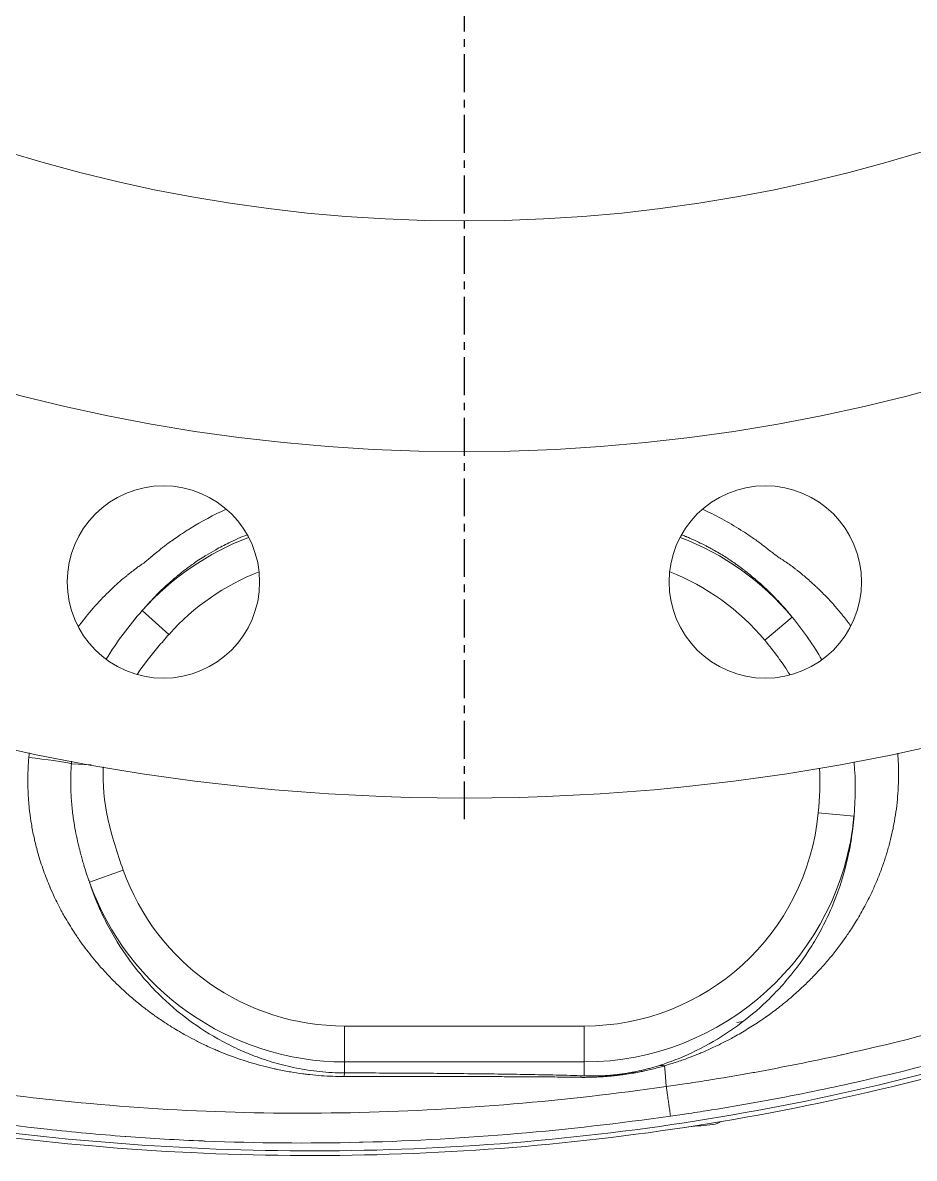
# Model space of a CAD drawing. Header units: millimetres. Extents: x -2122 to 22797, y 3569 to 89276.
# Drawn here: x 9393 to 9540.2, y 87400.9 to 87588.3 of the extents above; entities that cross this region are included whole.
import ezdxf

# ---------------------------------------------------------------- set-up
doc = ezdxf.new("R2010")
doc.units = ezdxf.units.MM
doc.header["$LTSCALE"] = 20
doc.linetypes.add('CENTER', pattern=[2, 1.25, -0.25, 0.25, -0.25])
doc.layers.add('IA-DIBUJO', color=3, linetype='Continuous', lineweight=30)
doc.layers.add('IA-EJES', color=4, linetype='CENTER')

# ---------------------------------------------------------------- blocks, each defined once
blk = doc.blocks.new('*U2')
at = {"layer": 'IA-EJES', "color": 0, "ltscale": 0.25, "transparency": 16777216}
blk.add_line((0, -352.75), (0, -69.85), dxfattribs=at)

msp = doc.modelspace()

# ---------------------------------------------------------------- linework, layer by layer
at = {"layer": 'IA-DIBUJO', "color": 3, "linetype": 'Continuous', "lineweight": 0, "extrusion": (0, 1, -2.22045e-16)}
for p, q in [((9417.17, 87487.34, 1283.42), (9412.76, 87491.28, 1283.42)), ((9515.48, 87486.38, 1283.42), (9520.03, 87490.17, 1283.42)), ((9401.06, 87465.99, 1283.42), (9404.34, 87465.8, 1283.42)), ((9530.22, 87457.35, 1283.42), (9524.32, 87457.9, 1283.42)), ((9404.04, 87446.45, 1283.42), (9409.61, 87448.44, 1283.42)), ((9485.67, 87422.69, 1283.42), (9446.16, 87422.69, 1283.42)), ((9446.16, 87416.78, 1283.42), (9446.16, 87422.69, 1283.42)), ((9485.67, 87416.78, 1283.42), (9485.67, 87422.69, 1283.42)), ((9511.89, 87423.43, 1283.42), (9510.89, 87423.31, 1283.42)), ((9446.16, 87414.97, 1283.42), (9446.16, 87416.78, 1283.42)), ((9446.16, 87416.78, 1283.42), (9485.67, 87416.78, 1283.42)), ((9485.67, 87414.49, 1283.42), (9485.67, 87416.78, 1283.42)), ((9498.96, 87416.14, 1283.42), (9499.04, 87415.08, 1283.42)), ((9499.04, 87415.08, 1283.42), (9499.24, 87412.71, 1283.42)), ((9490.47, 87411.55, 1283.42), (9490.46, 87411.55, 1283.42))]:
    msp.add_line(p, q, dxfattribs=at)
at = {"layer": 'IA-DIBUJO', "color": 2, "linetype": 'Continuous', "lineweight": 0}
for centre, radius in [((9465.92, 87809.58, 1283.42), 349.25), ((9465.92, 87809.58, 1283.42), 292.1), ((9416.25, 87495.99, 1283.42), 15.88), ((9515.58, 87495.99, 1283.42), 15.88)]:
    msp.add_circle(centre, radius, dxfattribs=at)
at = {"layer": 'IA-DIBUJO', "color": 3, "linetype": 'Continuous', "lineweight": 0}
msp.add_circle((9465.92, 87809.58, 1283.42), 254, dxfattribs=at)
for centre, start, end in [((9446.16, 87461.52, 1283.42), 110.749, 138.3025), ((9485.67, 87461.52, 1283.42), 39.8295, 69.251), ((9485.67, 87461.52, 1283.42), 270, 354.651), ((9446.16, 87461.52, 1283.42), 199.6831, 270)]:
    msp.add_arc(centre, 44.74, start, end, dxfattribs=at)
at = {"layer": 'IA-DIBUJO', "color": 3, "linetype": 'Continuous', "lineweight": 0, "extrusion": (0, -2.22045e-16, -1)}
for centre, radius, start, end in [((-9446.16, 87461.52, -1283.42), 38.82, 41.6975, 68.6583), ((-9485.67, 87461.52, -1283.42), 38.82, 111.3417, 140.1705), ((-9485.67, 87461.52, -1283.42), 38.82, 185.349, 270), ((-9446.16, 87461.52, -1283.42), 38.82, 270, 340.3169), ((-9466.17, 87809.58, -1283.42), 405.18, 264.2274, 264.7946)]:
    msp.add_arc(centre, radius, start, end, dxfattribs=at)
at = {"layer": 'IA-DIBUJO', "color": 3, "linetype": 'Continuous', "lineweight": 0, "extrusion": (-6.16298e-33, -2.22045e-16, -1)}
msp.add_ellipse((9394.05, 87466.4, 1283.42), major_axis=(7.86, -0.77), ratio=0.076143, start_param=-1.580778, end_param=-0.477784, dxfattribs=at)
at = {"layer": 'IA-DIBUJO', "color": 3, "linetype": 'Continuous', "lineweight": 0, "extrusion": (6.16298e-32, -2.22045e-16, -1)}
msp.add_ellipse((9500.04, 87408.54, 1283.42), major_axis=(-2.32, 7.55), ratio=0.535477, start_param=0.06222, end_param=0.287039, dxfattribs=at)
at = {"layer": 'IA-DIBUJO', "color": 3, "linetype": 'Continuous', "lineweight": 0, "extrusion": (0, -2.22045e-16, -1)}
msp.add_ellipse((9446.16, 87407.07, 1283.42), major_axis=(0.01, 7.9), ratio=0.035525, start_param=-0.392052, end_param=-0.052393, dxfattribs=at)
at = {"layer": 'IA-DIBUJO', "color": 3, "linetype": 'Continuous', "lineweight": 0}
msp.add_ellipse((9485.67, 87406.6, 1283.42), major_axis=(0.24, 7.9), ratio=0.507299, start_param=0.060768, end_param=0.271227, dxfattribs=at)
for points, knots in [([(9426.63, 87508, 1283.42), (9424.54, 87507.06, 1283.42), (9422.55, 87505.99, 1283.42), (9420.64, 87504.82, 1283.42), (9420.44, 87504.69, 1283.42), (9420.23, 87504.56, 1283.42), (9420.02, 87504.42, 1283.42), (9419.61, 87504.16, 1283.42), (9419.19, 87503.88, 1283.42), (9418.79, 87503.61, 1283.42), (9418.17, 87503.19, 1283.42), (9417.57, 87502.76, 1283.42), (9416.98, 87502.32, 1283.42), (9416.79, 87502.18, 1283.42), (9416.6, 87502.04, 1283.42), (9416.42, 87501.9, 1283.42), (9416.02, 87501.6, 1283.42), (9415.63, 87501.29, 1283.42), (9415.25, 87500.98, 1283.42), (9415.1, 87500.86, 1283.42), (9414.96, 87500.75, 1283.42), (9414.82, 87500.64, 1283.42), (9414.79, 87500.61, 1283.42), (9414.76, 87500.58, 1283.42), (9414.73, 87500.56, 1283.42), (9414.62, 87500.47, 1283.42), (9414.51, 87500.37, 1283.42), (9414.41, 87500.28, 1283.42), (9414.24, 87500.14, 1283.42), (9414.08, 87500, 1283.42), (9413.92, 87499.87, 1283.42), (9413.81, 87499.77, 1283.42), (9413.7, 87499.68, 1283.42), (9413.59, 87499.59, 1283.42), (9413.57, 87499.57, 1283.42), (9413.54, 87499.55, 1283.42), (9413.51, 87499.52, 1283.42), (9413.44, 87499.47, 1283.42), (9413.37, 87499.41, 1283.42), (9413.3, 87499.35, 1283.42), (9413.27, 87499.33, 1283.42), (9413.24, 87499.3, 1283.42), (9413.2, 87499.27, 1283.42), (9413.19, 87499.25, 1283.42), (9413.17, 87499.24, 1283.42), (9413.15, 87499.23, 1283.42), (9413.14, 87499.22, 1283.42), (9413.13, 87499.21, 1283.42), (9413.13, 87499.21, 1283.42), (9413.12, 87499.2, 1283.42), (9413.11, 87499.19, 1283.42), (9413.1, 87499.18, 1283.42)], [0.010149178, 0.010149178, 0.010149178, 0.010149178, 0.013707009, 0.013707009, 0.013707009, 0.014096444, 0.014096444, 0.014096444, 0.014885341, 0.014885341, 0.014885341, 0.016069412, 0.016069412, 0.016069412, 0.016445851, 0.016445851, 0.016445851, 0.017255323, 0.017255323, 0.017255323, 0.017553302, 0.017553302, 0.017553302, 0.017620555, 0.017620555, 0.017620555, 0.017853382, 0.017853382, 0.017853382, 0.018207907, 0.018207907, 0.018207907, 0.018442511, 0.018442511, 0.018442511, 0.018501583, 0.018501583, 0.018501583, 0.018648421, 0.018648421, 0.018648421, 0.01872184, 0.01872184, 0.01872184, 0.018758549, 0.018758549, 0.018758549, 0.018776904, 0.018776904, 0.018776904, 0.018795259, 0.018795259, 0.018795259, 0.018795259]), ([(9517.7, 87500.11, 1283.42), (9517.23, 87500.46, 1283.42), (9516.76, 87500.82, 1283.42), (9515.83, 87501.55, 1283.42), (9515.37, 87501.92, 1283.42), (9514.42, 87502.64, 1283.42), (9513.93, 87502.98, 1283.42), (9512.95, 87503.66, 1283.42), (9512.45, 87504, 1283.42), (9510.92, 87504.98, 1283.42), (9509.87, 87505.61, 1283.42), (9507.71, 87506.79, 1283.42), (9506.6, 87507.36, 1283.42), (9505.37, 87507.92, 1283.42), (9505.28, 87507.96, 1283.42), (9505.2, 87508, 1283.42)], [-0.00000006, -0.00000006, -0.00000006, -0.00000006, 0.000968028, 0.000968028, 0.001936117, 0.001936117, 0.002904205, 0.002904205, 0.003872294, 0.003872294, 0.00580847, 0.00580847, 0.007744647, 0.007744647, 0.007889879, 0.007889879, 0.007889879, 0.007889879]), ([(9412.76, 87491.28, 1283.42), (9413.15, 87491.74, 1283.42), (9413.54, 87492.18, 1283.42), (9413.94, 87492.62, 1283.42), (9413.97, 87492.65, 1283.42), (9414, 87492.69, 1283.42), (9414.03, 87492.72, 1283.42), (9414.63, 87493.37, 1283.42), (9415.23, 87493.99, 1283.42), (9415.85, 87494.58, 1283.42), (9416.06, 87494.78, 1283.42), (9416.26, 87494.98, 1283.42), (9416.47, 87495.17, 1283.42), (9416.81, 87495.48, 1283.42), (9417.15, 87495.79, 1283.42), (9417.49, 87496.09, 1283.42), (9417.57, 87496.17, 1283.42), (9417.66, 87496.24, 1283.42), (9417.74, 87496.31, 1283.42), (9417.94, 87496.48, 1283.42), (9418.13, 87496.65, 1283.42), (9418.33, 87496.81, 1283.42), (9418.35, 87496.83, 1283.42), (9418.37, 87496.84, 1283.42), (9418.39, 87496.86, 1283.42), (9418.44, 87496.91, 1283.42), (9418.5, 87496.95, 1283.42), (9418.55, 87497, 1283.42), (9418.58, 87497.02, 1283.42), (9418.61, 87497.04, 1283.42), (9418.63, 87497.06, 1283.42), (9418.65, 87497.08, 1283.42), (9418.66, 87497.09, 1283.42), (9418.68, 87497.1, 1283.42), (9418.69, 87497.11, 1283.42), (9418.7, 87497.12, 1283.42), (9418.72, 87497.13, 1283.42), (9418.83, 87497.22, 1283.42), (9418.94, 87497.31, 1283.42), (9419.05, 87497.4, 1283.42), (9419.09, 87497.44, 1283.42), (9419.14, 87497.47, 1283.42), (9419.18, 87497.51, 1283.42), (9419.36, 87497.65, 1283.42), (9419.54, 87497.79, 1283.42), (9419.72, 87497.93, 1283.42), (9419.83, 87498.01, 1283.42), (9419.95, 87498.1, 1283.42), (9420.06, 87498.19, 1283.42), (9420.18, 87498.27, 1283.42), (9420.29, 87498.36, 1283.42), (9420.41, 87498.45, 1283.42), (9420.6, 87498.58, 1283.42), (9420.79, 87498.72, 1283.42), (9420.98, 87498.86, 1283.42), (9421.26, 87499.06, 1283.42), (9421.55, 87499.26, 1283.42), (9421.84, 87499.46, 1283.42), (9422.19, 87499.69, 1283.42), (9422.54, 87499.92, 1283.42), (9422.9, 87500.15, 1283.42), (9423.05, 87500.24, 1283.42), (9423.19, 87500.33, 1283.42), (9423.34, 87500.42, 1283.42), (9423.84, 87500.73, 1283.42), (9424.36, 87501.03, 1283.42), (9424.88, 87501.32, 1283.42), (9425.58, 87501.72, 1283.42), (9426.3, 87502.09, 1283.42), (9427.03, 87502.44, 1283.42), (9428.02, 87502.93, 1283.42), (9429.03, 87503.38, 1283.42), (9430.08, 87503.79, 1283.42)], [0.05855521, 0.05855521, 0.05855521, 0.05855521, 0.05954388, 0.05954388, 0.05954388, 0.05962148, 0.05962148, 0.05962148, 0.06108597, 0.06108597, 0.06108597, 0.06156684, 0.06156684, 0.06156684, 0.06235212, 0.06235212, 0.06235212, 0.06254173, 0.06254173, 0.06254173, 0.06298519, 0.06298519, 0.06298519, 0.06302989, 0.06302989, 0.06302989, 0.06315202, 0.06315202, 0.06315202, 0.0632131, 0.0632131, 0.0632131, 0.06324363, 0.06324363, 0.06324363, 0.06327417, 0.06327417, 0.06327417, 0.06351842, 0.06351842, 0.06351842, 0.06361826, 0.06361826, 0.06361826, 0.0640062, 0.0640062, 0.0640062, 0.06424968, 0.06424968, 0.06424968, 0.06449288, 0.06449288, 0.06449288, 0.06488441, 0.06488441, 0.06488441, 0.06546274, 0.06546274, 0.06546274, 0.06615056, 0.06615056, 0.06615056, 0.06642906, 0.06642906, 0.06642906, 0.06739245, 0.06739245, 0.06739245, 0.06868285, 0.06868285, 0.06868285, 0.07043482, 0.07043482, 0.07043482, 0.07043482]), ([(9501.75, 87503.79, 1283.42), (9501.98, 87503.7, 1283.42), (9502.21, 87503.61, 1283.42), (9502.48, 87503.49, 1283.42), (9502.52, 87503.47, 1283.42), (9502.79, 87503.36, 1283.42), (9503.01, 87503.27, 1283.42), (9504.11, 87502.79, 1283.42), (9504.97, 87502.38, 1283.42), (9506, 87501.84, 1283.42), (9506.21, 87501.73, 1283.42), (9506.68, 87501.48, 1283.42), (9506.94, 87501.33, 1283.42), (9507.54, 87500.99, 1283.42), (9507.88, 87500.79, 1283.42), (9508.52, 87500.41, 1283.42), (9508.81, 87500.22, 1283.42), (9509.39, 87499.85, 1283.42), (9509.67, 87499.67, 1283.42), (9510.24, 87499.29, 1283.42), (9510.52, 87499.09, 1283.42), (9510.8, 87498.9, 1283.42), (9510.8, 87498.89, 1283.42), (9511.08, 87498.7, 1283.42), (9511.35, 87498.5, 1283.42), (9511.75, 87498.2, 1283.42), (9511.89, 87498.1, 1283.42), (9512.09, 87497.95, 1283.42), (9512.15, 87497.89, 1283.42), (9512.25, 87497.82, 1283.42), (9512.29, 87497.79, 1283.42), (9512.34, 87497.75, 1283.42), (9512.35, 87497.74, 1283.42), (9512.39, 87497.71, 1283.42), (9512.4, 87497.7, 1283.42), (9512.44, 87497.67, 1283.42), (9512.46, 87497.66, 1283.42), (9512.72, 87497.45, 1283.42), (9512.97, 87497.25, 1283.42), (9513.51, 87496.81, 1283.42), (9513.81, 87496.56, 1283.42), (9514.32, 87496.12, 1283.42), (9514.54, 87495.93, 1283.42), (9515.27, 87495.28, 1283.42), (9515.76, 87494.81, 1283.42), (9516.9, 87493.7, 1283.42), (9517.53, 87493.05, 1283.42), (9518.46, 87492.03, 1283.42), (9518.77, 87491.68, 1283.42), (9519.39, 87490.95, 1283.42), (9519.71, 87490.57, 1283.42), (9520.03, 87490.17, 1283.42)], [0.00620822, 0.00620822, 0.00620822, 0.00620822, 0.00658473, 0.00658473, 0.00666054, 0.00666054, 0.00703408, 0.00703408, 0.00852709, 0.00852709, 0.00889743, 0.00889743, 0.00937877, 0.00937877, 0.01002229, 0.01002229, 0.01058643, 0.01058643, 0.01115179, 0.01115179, 0.01171848, 0.01171848, 0.01172347, 0.01172347, 0.01228648, 0.01228648, 0.01257084, 0.01257084, 0.01271307, 0.01271307, 0.01278419, 0.01278419, 0.01281975, 0.01281975, 0.01285532, 0.01285532, 0.01289581, 0.01289581, 0.01342393, 0.01342393, 0.01406816, 0.01406816, 0.01455888, 0.01455888, 0.01569129, 0.01569129, 0.01719288, 0.01719288, 0.01794771, 0.01794771, 0.01875755, 0.01875755, 0.01875755, 0.01875755]), ([(9413.1, 87499.18, 1283.42), (9413.07, 87499.16, 1283.42), (9413.03, 87499.14, 1283.42), (9413, 87499.12, 1283.42), (9412.94, 87499.08, 1283.42), (9412.87, 87499.04, 1283.42), (9412.81, 87498.99, 1283.42), (9412.66, 87498.89, 1283.42), (9412.5, 87498.78, 1283.42), (9412.35, 87498.68, 1283.42), (9412.25, 87498.61, 1283.42), (9412.15, 87498.54, 1283.42), (9412.05, 87498.47, 1283.42), (9411.91, 87498.36, 1283.42), (9411.76, 87498.26, 1283.42), (9411.62, 87498.15, 1283.42), (9411.36, 87497.95, 1283.42), (9411.1, 87497.76, 1283.42), (9410.85, 87497.56, 1283.42), (9410.76, 87497.48, 1283.42), (9410.66, 87497.41, 1283.42), (9410.57, 87497.33, 1283.42), (9410.45, 87497.23, 1283.42), (9410.32, 87497.13, 1283.42), (9410.2, 87497.03, 1283.42), (9409.44, 87496.41, 1283.42), (9408.7, 87495.76, 1283.42), (9407.98, 87495.08, 1283.42), (9407.89, 87495, 1283.42), (9407.81, 87494.93, 1283.42), (9407.73, 87494.85, 1283.42), (9407.65, 87494.77, 1283.42), (9407.57, 87494.7, 1283.42), (9407.49, 87494.62, 1283.42), (9406.66, 87493.83, 1283.42), (9405.85, 87493, 1283.42), (9405.08, 87492.14, 1283.42), (9405.03, 87492.09, 1283.42), (9404.98, 87492.03, 1283.42), (9404.94, 87491.98, 1283.42), (9404.14, 87491.09, 1283.42), (9403.38, 87490.17, 1283.42), (9402.66, 87489.22, 1283.42), (9402.64, 87489.19, 1283.42), (9402.61, 87489.16, 1283.42), (9402.59, 87489.13, 1283.42), (9402.46, 87488.95, 1283.42), (9402.33, 87488.78, 1283.42), (9402.2, 87488.6, 1283.42)], [-0.00000006, -0.00000006, -0.00000006, -0.00000006, 0.000065327, 0.000065327, 0.000065327, 0.000190249, 0.000190249, 0.000190249, 0.000494799, 0.000494799, 0.000494799, 0.000694624, 0.000694624, 0.000694624, 0.000989657, 0.000989657, 0.000989657, 0.001521837, 0.001521837, 0.001521837, 0.001720164, 0.001720164, 0.001720164, 0.001979374, 0.001979374, 0.001979374, 0.003594411, 0.003594411, 0.003594411, 0.003781868, 0.003781868, 0.003781868, 0.003958808, 0.003958808, 0.003958808, 0.005825497, 0.005825497, 0.005825497, 0.005938242, 0.005938242, 0.005938242, 0.007853709, 0.007853709, 0.007853709, 0.007917676, 0.007917676, 0.007917676, 0.008264735, 0.008264735, 0.008264735, 0.008264735]), ([(9529.69, 87488.71, 1283.42), (9529.31, 87489.25, 1283.42), (9528.91, 87489.78, 1283.42), (9528.43, 87490.38, 1283.42), (9528.37, 87490.46, 1283.42), (9527.89, 87491.06, 1283.42), (9527.46, 87491.57, 1283.42), (9526.6, 87492.55, 1283.42), (9526.17, 87493.02, 1283.42), (9525.27, 87493.95, 1283.42), (9524.81, 87494.41, 1283.42), (9524.17, 87495.03, 1283.42), (9523.99, 87495.2, 1283.42), (9523.65, 87495.51, 1283.42), (9523.49, 87495.66, 1283.42), (9523.07, 87496.04, 1283.42), (9522.81, 87496.27, 1283.42), (9522.29, 87496.72, 1283.42), (9522.03, 87496.93, 1283.42), (9521.51, 87497.37, 1283.42), (9521.23, 87497.59, 1283.42), (9520.84, 87497.9, 1283.42), (9520.73, 87497.99, 1283.42), (9520.46, 87498.2, 1283.42), (9520.31, 87498.32, 1283.42), (9520.01, 87498.55, 1283.42), (9519.86, 87498.65, 1283.42), (9519.58, 87498.86, 1283.42), (9519.45, 87498.96, 1283.42), (9519.27, 87499.08, 1283.42), (9519.23, 87499.11, 1283.42), (9519.07, 87499.23, 1283.42), (9518.95, 87499.31, 1283.42), (9518.71, 87499.47, 1283.42), (9518.6, 87499.55, 1283.42), (9518.47, 87499.63, 1283.42), (9518.47, 87499.63, 1283.42), (9518.32, 87499.73, 1283.42), (9518.19, 87499.81, 1283.42), (9517.93, 87499.97, 1283.42), (9517.81, 87500.04, 1283.42), (9517.7, 87500.11, 1283.42)], [0.052720393, 0.052720393, 0.052720393, 0.052720393, 0.053755271, 0.053755271, 0.053914986, 0.053914986, 0.054958919, 0.054958919, 0.055975496, 0.055975496, 0.057023647, 0.057023647, 0.057414492, 0.057414492, 0.057766056, 0.057766056, 0.05833946, 0.05833946, 0.058880004, 0.058880004, 0.05945255, 0.05945255, 0.059691591, 0.059691591, 0.060007802, 0.060007802, 0.06030241, 0.06030241, 0.060575554, 0.060575554, 0.060654359, 0.060654359, 0.060895051, 0.060895051, 0.061121892, 0.061121892, 0.061135743, 0.061135743, 0.061393716, 0.061393716, 0.061617127, 0.061617127, 0.061617127, 0.061617127]), ([(9524.91, 87483.15, 1283.42), (9524.23, 87484.34, 1283.42), (9523.49, 87485.5, 1283.42), (9521.87, 87487.85, 1283.42), (9520.97, 87489.03, 1283.42), (9520.03, 87490.17, 1283.42)], [0.013526269, 0.013526269, 0.013526269, 0.013526269, 0.015615453, 0.015615453, 0.017846232, 0.017846232, 0.017846232, 0.017846232]), ([(9411.9, 87480.73, 1283.42), (9412.96, 87482.28, 1283.42), (9414.12, 87483.77, 1283.42), (9415.94, 87485.94, 1283.42), (9416.55, 87486.64, 1283.42), (9417.17, 87487.34, 1283.42)], [0.004829741, 0.004829741, 0.004829741, 0.004829741, 0.007736697, 0.007736697, 0.00916895, 0.00916895, 0.00916895, 0.00916895]), ([(9394.03, 87467.01, 1283.42), (9393.94, 87465.9, 1283.42), (9393.88, 87464.79, 1283.42), (9393.87, 87463.69, 1283.42), (9393.86, 87462.94, 1283.42), (9393.88, 87462.2, 1283.42), (9393.91, 87461.46, 1283.42), (9393.91, 87461.43, 1283.42), (9393.91, 87461.41, 1283.42), (9393.91, 87461.39, 1283.42), (9393.95, 87460.46, 1283.42), (9394.02, 87459.53, 1283.42), (9394.12, 87458.6, 1283.42), (9394.17, 87458.09, 1283.42), (9394.24, 87457.59, 1283.42), (9394.31, 87457.08, 1283.42), (9394.35, 87456.83, 1283.42), (9394.38, 87456.58, 1283.42), (9394.42, 87456.33, 1283.42), (9394.45, 87456.16, 1283.42), (9394.48, 87455.99, 1283.42), (9394.51, 87455.83, 1283.42), (9394.64, 87455.05, 1283.42), (9394.79, 87454.28, 1283.42), (9394.97, 87453.52, 1283.42), (9394.97, 87453.49, 1283.42), (9394.98, 87453.47, 1283.42), (9394.98, 87453.45, 1283.42), (9395.16, 87452.67, 1283.42), (9395.36, 87451.9, 1283.42), (9395.57, 87451.14, 1283.42), (9395.63, 87450.93, 1283.42), (9395.69, 87450.73, 1283.42), (9395.75, 87450.52, 1283.42), (9396.05, 87449.55, 1283.42), (9396.37, 87448.59, 1283.42), (9396.72, 87447.65, 1283.42), (9396.89, 87447.19, 1283.42), (9397.07, 87446.73, 1283.42), (9397.26, 87446.27, 1283.42), (9397.34, 87446.07, 1283.42), (9397.42, 87445.87, 1283.42), (9397.51, 87445.67, 1283.42), (9397.53, 87445.63, 1283.42), (9397.55, 87445.58, 1283.42), (9397.57, 87445.54, 1283.42), (9397.8, 87444.99, 1283.42), (9398.04, 87444.45, 1283.42), (9398.3, 87443.92, 1283.42), (9398.59, 87443.3, 1283.42), (9398.9, 87442.69, 1283.42), (9399.21, 87442.09, 1283.42), (9399.29, 87441.94, 1283.42), (9399.38, 87441.78, 1283.42), (9399.46, 87441.63, 1283.42), (9399.6, 87441.37, 1283.42), (9399.74, 87441.11, 1283.42), (9399.89, 87440.86, 1283.42), (9400.41, 87439.94, 1283.42), (9400.95, 87439.05, 1283.42), (9401.51, 87438.19, 1283.42), (9401.62, 87438.02, 1283.42), (9401.73, 87437.86, 1283.42), (9401.84, 87437.7, 1283.42), (9401.92, 87437.58, 1283.42), (9402, 87437.46, 1283.42), (9402.08, 87437.34, 1283.42), (9402.26, 87437.08, 1283.42), (9402.43, 87436.83, 1283.42), (9402.61, 87436.57, 1283.42), (9403.25, 87435.68, 1283.42), (9403.91, 87434.81, 1283.42), (9404.6, 87433.97, 1283.42), (9405.3, 87433.1, 1283.42), (9406.03, 87432.27, 1283.42), (9406.79, 87431.46, 1283.42), (9406.83, 87431.41, 1283.42), (9406.87, 87431.37, 1283.42), (9406.91, 87431.33, 1283.42), (9407.4, 87430.8, 1283.42), (9407.9, 87430.29, 1283.42), (9408.41, 87429.78, 1283.42), (9408.64, 87429.56, 1283.42), (9408.87, 87429.33, 1283.42), (9409.11, 87429.11, 1283.42), (9409.47, 87428.77, 1283.42), (9409.84, 87428.43, 1283.42), (9410.21, 87428.1, 1283.42), (9410.82, 87427.55, 1283.42), (9411.44, 87427.02, 1283.42), (9412.07, 87426.51, 1283.42), (9412.58, 87426.1, 1283.42), (9413.09, 87425.69, 1283.42), (9413.61, 87425.3, 1283.42), (9414.1, 87424.93, 1283.42), (9414.6, 87424.57, 1283.42), (9415.09, 87424.22, 1283.42), (9415.39, 87424.02, 1283.42), (9415.68, 87423.81, 1283.42), (9415.98, 87423.61, 1283.42), (9416.23, 87423.45, 1283.42), (9416.48, 87423.28, 1283.42), (9416.74, 87423.11, 1283.42), (9417.55, 87422.59, 1283.42), (9418.38, 87422.08, 1283.42), (9419.23, 87421.59, 1283.42), (9419.53, 87421.42, 1283.42), (9419.84, 87421.24, 1283.42), (9420.15, 87421.07, 1283.42), (9420.66, 87420.8, 1283.42), (9421.17, 87420.53, 1283.42), (9421.69, 87420.26, 1283.42), (9421.97, 87420.12, 1283.42), (9422.25, 87419.98, 1283.42), (9422.54, 87419.84, 1283.42), (9423.22, 87419.51, 1283.42), (9423.91, 87419.19, 1283.42), (9424.61, 87418.88, 1283.42), (9424.86, 87418.78, 1283.42), (9425.1, 87418.67, 1283.42), (9425.35, 87418.57, 1283.42), (9425.88, 87418.35, 1283.42), (9426.43, 87418.13, 1283.42), (9426.97, 87417.92, 1283.42), (9427.21, 87417.83, 1283.42), (9427.44, 87417.74, 1283.42), (9427.67, 87417.66, 1283.42), (9428.25, 87417.45, 1283.42), (9428.82, 87417.25, 1283.42), (9429.41, 87417.06, 1283.42), (9429.52, 87417.02, 1283.42), (9429.64, 87416.98, 1283.42), (9429.76, 87416.94, 1283.42), (9429.86, 87416.91, 1283.42), (9429.96, 87416.88, 1283.42), (9430.06, 87416.85, 1283.42), (9430.66, 87416.66, 1283.42), (9431.26, 87416.48, 1283.42), (9431.86, 87416.31, 1283.42), (9431.88, 87416.31, 1283.42), (9431.89, 87416.31, 1283.42), (9431.9, 87416.3, 1283.42), (9432.5, 87416.14, 1283.42), (9433.1, 87415.98, 1283.42), (9433.72, 87415.84, 1283.42), (9433.99, 87415.77, 1283.42), (9434.26, 87415.71, 1283.42), (9434.53, 87415.65, 1283.42), (9434.71, 87415.61, 1283.42), (9434.89, 87415.57, 1283.42), (9435.07, 87415.53, 1283.42), (9435.79, 87415.38, 1283.42), (9436.52, 87415.24, 1283.42), (9437.26, 87415.12, 1283.42), (9437.91, 87415.01, 1283.42), (9438.56, 87414.91, 1283.42), (9439.22, 87414.82, 1283.42), (9439.51, 87414.78, 1283.42), (9439.81, 87414.75, 1283.42), (9440.11, 87414.71, 1283.42), (9440.22, 87414.7, 1283.42), (9440.33, 87414.69, 1283.42), (9440.43, 87414.68, 1283.42), (9441.06, 87414.61, 1283.42), (9441.7, 87414.55, 1283.42), (9442.34, 87414.51, 1283.42), (9442.96, 87414.46, 1283.42), (9443.58, 87414.43, 1283.42), (9444.21, 87414.41, 1283.42), (9444.83, 87414.39, 1283.42), (9445.44, 87414.38, 1283.42), (9446.07, 87414.38, 1283.42)], [0.02028914, 0.02028914, 0.02028914, 0.02028914, 0.02199861, 0.02199861, 0.02199861, 0.02315151, 0.02315151, 0.02315151, 0.02318528, 0.02318528, 0.02318528, 0.02463335, 0.02463335, 0.02463335, 0.02542337, 0.02542337, 0.02542337, 0.02581913, 0.02581913, 0.02581913, 0.02608142, 0.02608142, 0.02608142, 0.02732048, 0.02732048, 0.02732048, 0.02735782, 0.02735782, 0.02735782, 0.02863122, 0.02863122, 0.02863122, 0.02897755, 0.02897755, 0.02897755, 0.03062515, 0.03062515, 0.03062515, 0.03143697, 0.03143697, 0.03143697, 0.03179508, 0.03179508, 0.03179508, 0.03187369, 0.03187369, 0.03187369, 0.03285322, 0.03285322, 0.03285322, 0.03398557, 0.03398557, 0.03398557, 0.03427431, 0.03427431, 0.03427431, 0.03476982, 0.03476982, 0.03476982, 0.03654413, 0.03654413, 0.03654413, 0.03687927, 0.03687927, 0.03687927, 0.03712961, 0.03712961, 0.03712961, 0.03766596, 0.03766596, 0.03766596, 0.03957066, 0.03957066, 0.03957066, 0.0415206, 0.0415206, 0.0415206, 0.04162419, 0.04162419, 0.04162419, 0.04288943, 0.04288943, 0.04288943, 0.04345823, 0.04345823, 0.04345823, 0.04433824, 0.04433824, 0.04433824, 0.04579064, 0.04579064, 0.04579064, 0.04696223, 0.04696223, 0.04696223, 0.04805997, 0.04805997, 0.04805997, 0.04870575, 0.04870575, 0.04870575, 0.0492505, 0.0492505, 0.0492505, 0.05099948, 0.05099948, 0.05099948, 0.05163377, 0.05163377, 0.05163377, 0.05266823, 0.05266823, 0.05266823, 0.05323064, 0.05323064, 0.05323064, 0.05457839, 0.05457839, 0.05457839, 0.05504278, 0.05504278, 0.05504278, 0.05605833, 0.05605833, 0.05605833, 0.05649085, 0.05649085, 0.05649085, 0.05754344, 0.05754344, 0.05754344, 0.05775762, 0.05775762, 0.05775762, 0.05793891, 0.05793891, 0.05793891, 0.05900237, 0.05900237, 0.05900237, 0.05902363, 0.05902363, 0.05902363, 0.06007328, 0.06007328, 0.06007328, 0.06053383, 0.06053383, 0.06053383, 0.06083505, 0.06083505, 0.06083505, 0.06204299, 0.06204299, 0.06204299, 0.06308846, 0.06308846, 0.06308846, 0.06356228, 0.06356228, 0.06356228, 0.06373119, 0.06373119, 0.06373119, 0.06472383, 0.06472383, 0.06472383, 0.06568857, 0.06568857, 0.06568857, 0.06662732, 0.06662732, 0.06662732, 0.06662732]), ([(9498.96, 87416.14, 1283.42), (9499.4, 87416.27, 1283.42), (9499.85, 87416.4, 1283.42), (9500.56, 87416.63, 1283.42), (9500.83, 87416.71, 1283.42), (9501.41, 87416.91, 1283.42), (9501.72, 87417.02, 1283.42), (9502.51, 87417.3, 1283.42), (9502.97, 87417.47, 1283.42), (9503.72, 87417.76, 1283.42), (9504.01, 87417.87, 1283.42), (9504.52, 87418.08, 1283.42), (9504.73, 87418.17, 1283.42), (9505.58, 87418.52, 1283.42), (9506.21, 87418.8, 1283.42), (9507.44, 87419.37, 1283.42), (9508.05, 87419.66, 1283.42), (9509.24, 87420.27, 1283.42), (9509.84, 87420.58, 1283.42), (9511.18, 87421.33, 1283.42), (9511.93, 87421.76, 1283.42), (9513.4, 87422.67, 1283.42), (9514.12, 87423.13, 1283.42), (9515.08, 87423.78, 1283.42), (9515.31, 87423.94, 1283.42), (9516.19, 87424.56, 1283.42), (9516.84, 87425.03, 1283.42), (9517.65, 87425.65, 1283.42), (9517.82, 87425.79, 1283.42), (9518.39, 87426.24, 1283.42), (9518.79, 87426.56, 1283.42), (9519.58, 87427.21, 1283.42), (9519.97, 87427.55, 1283.42), (9520.92, 87428.39, 1283.42), (9521.49, 87428.91, 1283.42), (9522.59, 87429.96, 1283.42), (9523.12, 87430.49, 1283.42), (9524.16, 87431.57, 1283.42), (9524.67, 87432.12, 1283.42), (9525.65, 87433.23, 1283.42), (9526.12, 87433.79, 1283.42), (9527.05, 87434.93, 1283.42), (9527.49, 87435.5, 1283.42), (9528.19, 87436.43, 1283.42), (9528.44, 87436.78, 1283.42), (9529.07, 87437.66, 1283.42), (9529.43, 87438.2, 1283.42), (9530.02, 87439.11, 1283.42), (9530.25, 87439.47, 1283.42), (9530.71, 87440.22, 1283.42), (9530.95, 87440.62, 1283.42), (9531.41, 87441.42, 1283.42), (9531.64, 87441.82, 1283.42), (9531.94, 87442.38, 1283.42), (9532.03, 87442.54, 1283.42), (9532.43, 87443.3, 1283.42), (9532.74, 87443.91, 1283.42), (9533.33, 87445.15, 1283.42), (9533.61, 87445.77, 1283.42), (9534.14, 87447.02, 1283.42), (9534.39, 87447.65, 1283.42), (9534.7, 87448.46, 1283.42), (9534.76, 87448.64, 1283.42), (9535.05, 87449.43, 1283.42), (9535.26, 87450.05, 1283.42), (9535.65, 87451.3, 1283.42), (9535.84, 87451.93, 1283.42), (9536.18, 87453.19, 1283.42), (9536.34, 87453.82, 1283.42), (9536.56, 87454.81, 1283.42), (9536.64, 87455.17, 1283.42), (9536.84, 87456.2, 1283.42), (9536.96, 87456.87, 1283.42), (9537.17, 87458.22, 1283.42), (9537.26, 87458.9, 1283.42), (9537.4, 87460.25, 1283.42), (9537.45, 87460.93, 1283.42), (9537.52, 87461.97, 1283.42), (9537.53, 87462.33, 1283.42), (9537.57, 87463.32, 1283.42), (9537.58, 87463.95, 1283.42), (9537.56, 87465.19, 1283.42), (9537.55, 87465.79, 1283.42), (9537.5, 87466.74, 1283.42), (9537.48, 87467.08, 1283.42), (9537.44, 87467.52, 1283.42), (9537.43, 87467.63, 1283.42), (9537.43, 87467.73, 1283.42)], [0.00000001, 0.00000001, 0.00000001, 0.00000001, 0.00081521, 0.00081521, 0.00132864, 0.00132864, 0.00192554, 0.00192554, 0.00283785, 0.00283785, 0.00341413, 0.00341413, 0.00385107, 0.00385107, 0.00514113, 0.00514113, 0.00642163, 0.00642163, 0.00770214, 0.00770214, 0.00936016, 0.00936016, 0.01101036, 0.01101036, 0.01155321, 0.01155321, 0.01306797, 0.01306797, 0.01347875, 0.01347875, 0.01444151, 0.01444151, 0.01540428, 0.01540428, 0.0168391, 0.0168391, 0.01825273, 0.01825273, 0.01963297, 0.01963297, 0.0209935, 0.0209935, 0.02232421, 0.02232421, 0.02310642, 0.02310642, 0.02427532, 0.02427532, 0.02503196, 0.02503196, 0.02584234, 0.02584234, 0.02664869, 0.02664869, 0.02695749, 0.02695749, 0.02814873, 0.02814873, 0.02932611, 0.02932611, 0.03048381, 0.03048381, 0.03080856, 0.03080856, 0.03190704, 0.03190704, 0.03300551, 0.03300551, 0.03406901, 0.03406901, 0.03465963, 0.03465963, 0.03576137, 0.03576137, 0.03685493, 0.03685493, 0.03793558, 0.03793558, 0.0385107, 0.0385107, 0.03949608, 0.03949608, 0.04043624, 0.04043624, 0.04095904, 0.04095904, 0.04111893, 0.04111893, 0.04111893, 0.04111893]), ([(9401.06, 87465.99, 1283.42), (9401, 87465.15, 1283.42), (9400.96, 87464.31, 1283.42), (9400.94, 87462.61, 1283.42), (9400.96, 87461.75, 1283.42), (9401.04, 87460.09, 1283.42), (9401.11, 87459.28, 1283.42), (9401.28, 87457.72, 1283.42), (9401.38, 87456.97, 1283.42), (9401.51, 87456.16, 1283.42), (9401.52, 87456.11, 1283.42), (9401.55, 87455.95, 1283.42), (9401.56, 87455.85, 1283.42), (9401.68, 87455.18, 1283.42), (9401.79, 87454.62, 1283.42), (9402.02, 87453.49, 1283.42), (9402.15, 87452.93, 1283.42), (9402.38, 87451.97, 1283.42), (9402.48, 87451.58, 1283.42), (9402.6, 87451.11, 1283.42), (9402.62, 87451.04, 1283.42), (9402.81, 87450.32, 1283.42), (9402.99, 87449.69, 1283.42), (9403.37, 87448.44, 1283.42), (9403.57, 87447.83, 1283.42), (9403.86, 87446.97, 1283.42), (9403.95, 87446.71, 1283.42), (9404.04, 87446.45, 1283.42)], [0, 0, 0, 0, 0.00127358, 0.00127358, 0.00257267, 0.00257267, 0.00381302, 0.00381302, 0.00497096, 0.00497096, 0.00505338, 0.00505338, 0.00521116, 0.00521116, 0.00608613, 0.00608613, 0.00696376, 0.00696376, 0.00758006, 0.00758006, 0.0076993, 0.0076993, 0.00871015, 0.00871015, 0.00968854, 0.00968854, 0.01010675, 0.01010675, 0.01010675, 0.01010675]), ([(9409.61, 87448.44, 1283.42), (9409.11, 87449.83, 1283.42), (9408.64, 87451.23, 1283.42), (9408.21, 87452.65, 1283.42), (9407.78, 87454.06, 1283.42), (9407.4, 87455.49, 1283.42), (9407.09, 87456.93, 1283.42), (9406.49, 87459.74, 1283.42), (9406.17, 87462.57, 1283.42), (9406.31, 87465.46, 1283.42)], [0, 0, 0, 0, 0.002242123, 0.002242123, 0.002242123, 0.004484246, 0.004484246, 0.004484246, 0.008851815, 0.008851815, 0.008851815, 0.008851815]), ([(9530.22, 87457.35, 1283.42), (9530.47, 87460.28, 1283.42), (9530.5, 87463.21, 1283.42), (9530.24, 87466.19, 1283.42), (9530.24, 87466.25, 1283.42), (9530.23, 87466.31, 1283.42)], [0, 0, 0, 0, 0.004461558, 0.004461558, 0.004551789, 0.004551789, 0.004551789, 0.004551789]), ([(9530.22, 87457.35, 1283.42), (9530.12, 87455.97, 1283.42), (9529.95, 87454.61, 1283.42), (9529.52, 87451.95, 1283.42), (9529.25, 87450.65, 1283.42), (9528.31, 87446.89, 1283.42), (9527.5, 87444.52, 1283.42), (9526.06, 87441.15, 1283.42), (9525.54, 87440.05, 1283.42), (9524.43, 87437.93, 1283.42), (9523.85, 87436.92, 1283.42), (9522.02, 87433.97, 1283.42), (9520.69, 87432.16, 1283.42), (9518.55, 87429.62, 1283.42), (9517.82, 87428.81, 1283.42), (9516.3, 87427.25, 1283.42), (9515.51, 87426.49, 1283.42), (9513.1, 87424.33, 1283.42), (9511.43, 87423.02, 1283.42), (9507.93, 87420.66, 1283.42), (9506.11, 87419.6, 1283.42), (9503.23, 87418.18, 1283.42), (9502.24, 87417.73, 1283.42), (9500.18, 87416.9, 1283.42), (9499.11, 87416.51, 1283.42), (9497.97, 87416.16, 1283.42)], [0.0369219, 0.0369219, 0.0369219, 0.0369219, 0.03915712, 0.03915712, 0.04139235, 0.04139235, 0.04586281, 0.04586281, 0.04809804, 0.04809804, 0.05033326, 0.05033326, 0.05480372, 0.05480372, 0.05703895, 0.05703895, 0.05927418, 0.05927418, 0.06374463, 0.06374463, 0.06821509, 0.06821509, 0.07045032, 0.07045032, 0.07268554, 0.07268554, 0.07268554, 0.07268554]), ([(9446.16, 87414.97, 1283.42), (9444.75, 87414.97, 1283.42), (9443.39, 87415.04, 1283.42), (9441.4, 87415.25, 1283.42), (9440.74, 87415.33, 1283.42), (9439.45, 87415.53, 1283.42), (9438.81, 87415.64, 1283.42), (9436.94, 87416.01, 1283.42), (9435.76, 87416.31, 1283.42), (9433.47, 87416.97, 1283.42), (9432.37, 87417.34, 1283.42), (9430.23, 87418.16, 1283.42), (9429.18, 87418.6, 1283.42), (9427.15, 87419.56, 1283.42), (9426.16, 87420.07, 1283.42), (9423.29, 87421.69, 1283.42), (9421.49, 87422.89, 1283.42), (9418.04, 87425.54, 1283.42), (9416.41, 87426.99, 1283.42), (9414.08, 87429.39, 1283.42), (9413.33, 87430.22, 1283.42), (9411.88, 87431.94, 1283.42), (9411.19, 87432.83, 1283.42), (9409.19, 87435.6, 1283.42), (9407.97, 87437.56, 1283.42), (9406.33, 87440.74, 1283.42), (9405.81, 87441.84, 1283.42), (9404.86, 87444.1, 1283.42), (9404.43, 87445.26, 1283.42), (9404.04, 87446.45, 1283.42)], [0, 0, 0, 0, 0.00209914, 0.00209914, 0.0031487, 0.0031487, 0.00419827, 0.00419827, 0.00629741, 0.00629741, 0.00839655, 0.00839655, 0.01049568, 0.01049568, 0.01259482, 0.01259482, 0.01679309, 0.01679309, 0.02099136, 0.02099136, 0.0230905, 0.0230905, 0.02518964, 0.02518964, 0.02938791, 0.02938791, 0.03148705, 0.03148705, 0.03358618, 0.03358618, 0.03358618, 0.03358618]), ([(9611.76, 87446.61, 1283.42), (9607.48, 87444.57, 1283.42), (9603.15, 87442.61, 1283.42), (9598.79, 87440.72, 1283.42), (9598.64, 87440.66, 1283.42), (9598.48, 87440.59, 1283.42), (9598.33, 87440.53, 1283.42), (9593.9, 87438.62, 1283.42), (9589.43, 87436.8, 1283.42), (9584.93, 87435.06, 1283.42), (9584.84, 87435.03, 1283.42), (9584.75, 87434.99, 1283.42), (9584.67, 87434.96, 1283.42), (9575.49, 87431.43, 1283.42), (9566.2, 87428.25, 1283.42), (9556.79, 87425.41, 1283.42), (9556.76, 87425.4, 1283.42), (9556.74, 87425.4, 1283.42), (9556.71, 87425.39, 1283.42), (9547.33, 87422.57, 1283.42), (9537.82, 87420.09, 1283.42), (9528.25, 87417.97, 1283.42), (9528.14, 87417.94, 1283.42), (9528.03, 87417.92, 1283.42), (9527.91, 87417.89, 1283.42), (9523.23, 87416.86, 1283.42), (9518.52, 87415.92, 1283.42), (9513.8, 87415.06, 1283.42), (9513.64, 87415.03, 1283.42), (9513.47, 87415, 1283.42), (9513.3, 87414.97, 1283.42), (9510.85, 87414.53, 1283.42), (9508.4, 87414.11, 1283.42), (9505.94, 87413.72, 1283.42), (9504.71, 87413.52, 1283.42), (9503.47, 87413.33, 1283.42), (9502.24, 87413.15, 1283.42), (9501.24, 87413, 1283.42), (9500.25, 87412.85, 1283.42), (9499.24, 87412.71, 1283.42)], [0, 0, 0, 0, 0.00721932, 0.00721932, 0.00721932, 0.00746925, 0.00746925, 0.00746925, 0.01479779, 0.01479779, 0.01479779, 0.0149385, 0.0149385, 0.0149385, 0.02987699, 0.02987699, 0.02987699, 0.02991835, 0.02991835, 0.02991835, 0.04481549, 0.04481549, 0.04481549, 0.04499159, 0.04499159, 0.04499159, 0.05228473, 0.05228473, 0.05228473, 0.05254402, 0.05254402, 0.05254402, 0.05632033, 0.05632033, 0.05632033, 0.05821385, 0.05821385, 0.05821385, 0.05975398, 0.05975398, 0.05975398, 0.05975398]), ([(9300.9, 87426.42, 1283.42), (9301.05, 87426.36, 1283.42), (9301.2, 87426.31, 1283.42), (9342.24, 87411.58, 1283.42), (9385.53, 87403.5, 1283.42), (9450.76, 87401.65, 1283.42), (9472.55, 87402.75, 1283.42), (9515.68, 87408.44, 1283.42), (9537.02, 87413.04, 1283.42), (9577.29, 87425.17, 1283.42), (9596.28, 87432.47, 1283.42), (9614.6, 87441.17, 1283.42)], [0.4221573, 0.4221573, 0.4221573, 0.4221573, 0.4224025, 0.4224025, 0.4889361, 0.4889361, 0.5222029, 0.5222029, 0.5554698, 0.5554698, 0.5865035, 0.5865035, 0.5865035, 0.5865035]), ([(9499.93, 87407.83, 1283.42), (9500.95, 87407.97, 1283.42), (9501.96, 87408.12, 1283.42), (9502.97, 87408.27, 1283.42), (9504.22, 87408.46, 1283.42), (9505.47, 87408.65, 1283.42), (9506.72, 87408.85, 1283.42), (9509.21, 87409.25, 1283.42), (9511.69, 87409.67, 1283.42), (9514.17, 87410.12, 1283.42), (9519.13, 87411.01, 1283.42), (9524.07, 87412, 1283.42), (9528.97, 87413.08, 1283.42), (9529.09, 87413.11, 1283.42), (9529.2, 87413.13, 1283.42), (9529.32, 87413.16, 1283.42), (9539.02, 87415.3, 1283.42), (9548.62, 87417.81, 1283.42), (9558.13, 87420.67, 1283.42), (9567.64, 87423.53, 1283.42), (9577.04, 87426.74, 1283.42), (9586.35, 87430.33, 1283.42), (9586.47, 87430.37, 1283.42), (9586.59, 87430.42, 1283.42), (9586.7, 87430.46, 1283.42), (9591.24, 87432.22, 1283.42), (9595.76, 87434.06, 1283.42), (9600.23, 87435.98, 1283.42), (9600.4, 87436.05, 1283.42), (9600.57, 87436.13, 1283.42), (9600.74, 87436.2, 1283.42), (9605.15, 87438.1, 1283.42), (9609.53, 87440.09, 1283.42), (9613.88, 87442.16, 1283.42)], [0, 0, 0, 0, 0.00154467, 0.00154467, 0.00154467, 0.00345109, 0.00345109, 0.00345109, 0.00726405, 0.00726405, 0.00726405, 0.01489006, 0.01489006, 0.01489006, 0.01506869, 0.01506869, 0.01506869, 0.03014186, 0.03014186, 0.03014186, 0.04520608, 0.04520608, 0.04520608, 0.04539366, 0.04539366, 0.04539366, 0.05274043, 0.05274043, 0.05274043, 0.05301957, 0.05301957, 0.05301957, 0.06027477, 0.06027477, 0.06027477, 0.06027477]), ([(9301.02, 87425.55, 1283.42), (9301.04, 87425.54, 1283.42), (9301.07, 87425.53, 1283.42), (9342.05, 87410.82, 1283.42), (9385.42, 87402.72, 1283.42), (9450.78, 87400.88, 1283.42), (9472.61, 87401.98, 1283.42), (9515.83, 87407.68, 1283.42), (9537.21, 87412.29, 1283.42), (9577.35, 87424.37, 1283.42), (9596.19, 87431.61, 1283.42), (9614.37, 87440.2, 1283.42)], [0.4230998, 0.4230998, 0.4230998, 0.4230998, 0.423137, 0.423137, 0.4897947, 0.4897947, 0.5231236, 0.5231236, 0.5564524, 0.5564524, 0.5872256, 0.5872256, 0.5872256, 0.5872256]), ([(9499.24, 87412.71, 1283.42), (9482.44, 87410.33, 1283.42), (9465.59, 87408.86, 1283.42), (9440.24, 87408.23, 1283.42), (9431.78, 87408.29, 1283.42), (9414.84, 87408.99, 1283.42), (9406.35, 87409.62, 1283.42), (9389.47, 87411.43, 1283.42), (9381.08, 87412.61, 1283.42), (9364.39, 87415.47, 1283.42), (9356.09, 87417.16, 1283.42), (9339.59, 87421.04, 1283.42), (9331.38, 87423.24, 1283.42), (9315.13, 87428.14, 1283.42), (9307.09, 87430.84, 1283.42), (9299.13, 87433.81, 1283.42)], [0, 0, 0, 0, 0.0256616, 0.0256616, 0.0384924, 0.0384924, 0.0513232, 0.0513232, 0.064154, 0.064154, 0.0769848, 0.0769848, 0.0898156, 0.0898156, 0.1026464, 0.1026464, 0.1026464, 0.1026464]), ([(9297.42, 87429.19, 1283.42), (9313.39, 87423.24, 1283.42), (9329.58, 87418.36, 1283.42), (9345.99, 87414.47, 1283.42), (9346.19, 87414.42, 1283.42), (9346.39, 87414.38, 1283.42), (9346.59, 87414.33, 1283.42), (9354.8, 87412.4, 1283.42), (9363.05, 87410.71, 1283.42), (9371.36, 87409.27, 1283.42), (9371.46, 87409.26, 1283.42), (9371.57, 87409.24, 1283.42), (9371.67, 87409.22, 1283.42), (9380.08, 87407.77, 1283.42), (9388.55, 87406.58, 1283.42), (9397.07, 87405.66, 1283.42), (9401.34, 87405.2, 1283.42), (9405.61, 87404.81, 1283.42), (9409.91, 87404.48, 1283.42), (9409.96, 87404.48, 1283.42), (9410.01, 87404.48, 1283.42), (9410.06, 87404.47, 1283.42), (9414.3, 87404.15, 1283.42), (9418.56, 87403.91, 1283.42), (9422.81, 87403.73, 1283.42), (9422.91, 87403.72, 1283.42), (9423.02, 87403.72, 1283.42), (9423.12, 87403.72, 1283.42), (9431.62, 87403.37, 1283.42), (9440.11, 87403.31, 1283.42), (9448.59, 87403.51, 1283.42), (9448.8, 87403.51, 1283.42), (9449, 87403.52, 1283.42), (9449.21, 87403.52, 1283.42), (9466.16, 87403.96, 1283.42), (9483.07, 87405.44, 1283.42), (9499.93, 87407.83, 1283.42)], [0, 0, 0, 0, 0.0255945, 0.0255945, 0.0255945, 0.0259109, 0.0259109, 0.0259109, 0.0387063, 0.0387063, 0.0387063, 0.0388663, 0.0388663, 0.0388663, 0.0518181, 0.0518181, 0.0518181, 0.0582994, 0.0582994, 0.0582994, 0.058374, 0.058374, 0.058374, 0.0647771, 0.0647771, 0.0647771, 0.0649299, 0.0649299, 0.0649299, 0.0777326, 0.0777326, 0.0777326, 0.0780417, 0.0780417, 0.0780417, 0.1036434, 0.1036434, 0.1036434, 0.1036434]), ([(9484.83, 87414.24, 1283.42), (9485.16, 87414.24, 1283.42), (9485.49, 87414.23, 1283.42), (9486.15, 87414.24, 1283.42), (9486.48, 87414.24, 1283.42), (9487.12, 87414.26, 1283.42), (9487.44, 87414.27, 1283.42), (9487.93, 87414.29, 1283.42), (9488.11, 87414.3, 1283.42), (9488.29, 87414.31, 1283.42), (9488.3, 87414.31, 1283.42), (9488.63, 87414.33, 1283.42), (9488.96, 87414.35, 1283.42), (9489.57, 87414.39, 1283.42), (9489.85, 87414.42, 1283.42), (9490.14, 87414.44, 1283.42), (9490.15, 87414.44, 1283.42), (9490.48, 87414.48, 1283.42), (9490.82, 87414.51, 1283.42), (9491.44, 87414.58, 1283.42), (9491.73, 87414.62, 1283.42), (9492.03, 87414.66, 1283.42), (9492.03, 87414.66, 1283.42), (9492.48, 87414.72, 1283.42), (9492.92, 87414.79, 1283.42), (9493.53, 87414.89, 1283.42), (9493.7, 87414.92, 1283.42), (9493.88, 87414.95, 1283.42), (9493.89, 87414.95, 1283.42), (9494.25, 87415.02, 1283.42), (9494.59, 87415.08, 1283.42), (9495.17, 87415.2, 1283.42), (9495.41, 87415.25, 1283.42), (9495.66, 87415.3, 1283.42), (9495.67, 87415.31, 1283.42), (9496.02, 87415.38, 1283.42), (9496.34, 87415.46, 1283.42), (9497, 87415.61, 1283.42), (9497.33, 87415.69, 1283.42), (9498, 87415.87, 1283.42), (9498.34, 87415.96, 1283.42), (9498.77, 87416.08, 1283.42), (9498.86, 87416.11, 1283.42), (9498.96, 87416.14, 1283.42)], [0, 0, 0, 0, 0.000562579, 0.000562579, 0.001102697, 0.001102697, 0.001617907, 0.001617907, 0.001897636, 0.001897636, 0.00191124, 0.00191124, 0.002420693, 0.002420693, 0.002860339, 0.002860339, 0.00286686, 0.00286686, 0.003382142, 0.003382142, 0.00382248, 0.00382248, 0.003829041, 0.003829041, 0.004508742, 0.004508742, 0.0047781, 0.0047781, 0.004795736, 0.004795736, 0.005343533, 0.005343533, 0.00573372, 0.00573372, 0.005754505, 0.005754505, 0.006303181, 0.006303181, 0.006870571, 0.006870571, 0.007474921, 0.007474921, 0.007644941, 0.007644941, 0.007644941, 0.007644941]), ([(9497.97, 87416.16, 1283.42), (9497.72, 87416.08, 1283.42), (9497.47, 87416, 1283.42), (9497.21, 87415.93, 1283.42), (9496.97, 87415.85, 1283.42), (9496.72, 87415.79, 1283.42), (9496.47, 87415.72, 1283.42), (9496.23, 87415.65, 1283.42), (9496, 87415.59, 1283.42), (9495.75, 87415.53, 1283.42), (9495.57, 87415.48, 1283.42), (9495.38, 87415.44, 1283.42), (9495.19, 87415.39, 1283.42), (9495.17, 87415.39, 1283.42), (9495.15, 87415.39, 1283.42), (9495.13, 87415.38, 1283.42), (9494.86, 87415.32, 1283.42), (9494.59, 87415.26, 1283.42), (9494.31, 87415.2, 1283.42), (9494.09, 87415.15, 1283.42), (9493.86, 87415.11, 1283.42), (9493.64, 87415.07, 1283.42), (9493.62, 87415.06, 1283.42), (9493.6, 87415.06, 1283.42), (9493.58, 87415.06, 1283.42), (9493.32, 87415.01, 1283.42), (9493.06, 87414.96, 1283.42), (9492.8, 87414.92, 1283.42), (9492.53, 87414.88, 1283.42), (9492.26, 87414.84, 1283.42), (9491.99, 87414.8, 1283.42), (9491.98, 87414.8, 1283.42), (9491.97, 87414.79, 1283.42), (9491.96, 87414.79, 1283.42), (9491.68, 87414.75, 1283.42), (9491.4, 87414.72, 1283.42), (9491.12, 87414.69, 1283.42), (9490.85, 87414.66, 1283.42), (9490.57, 87414.63, 1283.42), (9490.3, 87414.61, 1283.42), (9490.11, 87414.59, 1283.42), (9489.92, 87414.57, 1283.42), (9489.74, 87414.56, 1283.42), (9489.54, 87414.55, 1283.42), (9489.34, 87414.53, 1283.42), (9489.14, 87414.52, 1283.42), (9488.99, 87414.51, 1283.42), (9488.83, 87414.51, 1283.42), (9488.68, 87414.5, 1283.42), (9488.67, 87414.5, 1283.42), (9488.66, 87414.5, 1283.42), (9488.65, 87414.5, 1283.42), (9488.41, 87414.49, 1283.42), (9488.18, 87414.48, 1283.42), (9487.95, 87414.47, 1283.42), (9487.7, 87414.47, 1283.42), (9487.46, 87414.47, 1283.42), (9487.23, 87414.46, 1283.42), (9486.98, 87414.46, 1283.42), (9486.73, 87414.47, 1283.42), (9486.49, 87414.47, 1283.42), (9486.23, 87414.47, 1283.42), (9485.98, 87414.48, 1283.42), (9485.72, 87414.49, 1283.42), (9485.71, 87414.49, 1283.42), (9485.69, 87414.49, 1283.42), (9485.67, 87414.49, 1283.42)], [0, 0, 0, 0, 0.000493555, 0.000493555, 0.000493555, 0.000959756, 0.000959756, 0.000959756, 0.001395385, 0.001395385, 0.001395385, 0.001727363, 0.001727363, 0.001727363, 0.001758719, 0.001758719, 0.001758719, 0.002224592, 0.002224592, 0.002224592, 0.002591044, 0.002591044, 0.002591044, 0.002620282, 0.002620282, 0.002620282, 0.003037504, 0.003037504, 0.003037504, 0.003454725, 0.003454725, 0.003454725, 0.003470526, 0.003470526, 0.003470526, 0.003892782, 0.003892782, 0.003892782, 0.004315037, 0.004315037, 0.004315037, 0.004607821, 0.004607821, 0.004607821, 0.004921093, 0.004921093, 0.004921093, 0.005165076, 0.005165076, 0.005165076, 0.005182088, 0.005182088, 0.005182088, 0.005570375, 0.005570375, 0.005570375, 0.0059827, 0.0059827, 0.0059827, 0.006413229, 0.006413229, 0.006413229, 0.00687782, 0.00687782, 0.00687782, 0.006909451, 0.006909451, 0.006909451, 0.006909451]), ([(9446.07, 87414.38, 1283.42), (9448.5, 87414.38, 1283.42), (9450.93, 87414.38, 1283.42), (9454.24, 87414.38, 1283.42), (9455.13, 87414.38, 1283.42), (9456.04, 87414.38, 1283.42), (9456.06, 87414.38, 1283.42), (9458.04, 87414.38, 1283.42), (9459.98, 87414.38, 1283.42), (9463.25, 87414.37, 1283.42), (9464.57, 87414.37, 1283.42), (9465.93, 87414.37, 1283.42), (9465.97, 87414.37, 1283.42), (9467.17, 87414.36, 1283.42), (9468.34, 87414.36, 1283.42), (9469.96, 87414.36, 1283.42), (9470.43, 87414.35, 1283.42), (9471.95, 87414.35, 1283.42), (9473, 87414.34, 1283.42), (9474.55, 87414.34, 1283.42), (9475.07, 87414.33, 1283.42), (9475.61, 87414.33, 1283.42), (9475.65, 87414.33, 1283.42), (9476.54, 87414.33, 1283.42), (9477.39, 87414.32, 1283.42), (9478.92, 87414.31, 1283.42), (9479.6, 87414.3, 1283.42), (9480.3, 87414.3, 1283.42), (9480.32, 87414.3, 1283.42), (9480.99, 87414.29, 1283.42), (9481.63, 87414.28, 1283.42), (9482.86, 87414.27, 1283.42), (9483.46, 87414.26, 1283.42), (9484.31, 87414.25, 1283.42), (9484.57, 87414.25, 1283.42), (9484.83, 87414.24, 1283.42)], [0, 0, 0, 0, 0.00368491, 0.00368491, 0.00504182, 0.00504182, 0.00507713, 0.00507713, 0.00805524, 0.00805524, 0.01008365, 0.01008365, 0.0101427, 0.0101427, 0.0119402, 0.0119402, 0.01266782, 0.01266782, 0.01431294, 0.01431294, 0.01512547, 0.01512547, 0.01518248, 0.01518248, 0.01654166, 0.01654166, 0.01764638, 0.01764638, 0.01768376, 0.01768376, 0.01873363, 0.01873363, 0.01972689, 0.01972689, 0.02016729, 0.02016729, 0.02016729, 0.02016729]), ([(9485.67, 87414.49, 1283.42), (9484.18, 87414.54, 1283.42), (9482.65, 87414.58, 1283.42), (9481.09, 87414.61, 1283.42), (9479.54, 87414.65, 1283.42), (9477.95, 87414.68, 1283.42), (9476.34, 87414.71, 1283.42), (9474.74, 87414.73, 1283.42), (9473.11, 87414.76, 1283.42), (9471.46, 87414.78, 1283.42), (9469.82, 87414.81, 1283.42), (9468.15, 87414.83, 1283.42), (9466.48, 87414.84, 1283.42), (9463.13, 87414.88, 1283.42), (9459.75, 87414.91, 1283.42), (9456.37, 87414.93, 1283.42), (9452.98, 87414.95, 1283.42), (9449.58, 87414.96, 1283.42), (9446.16, 87414.97, 1283.42)], [0, 0, 0, 0, 0.00257512, 0.00257512, 0.00257512, 0.00515024, 0.00515024, 0.00515024, 0.00772537, 0.00772537, 0.00772537, 0.01030049, 0.01030049, 0.01030049, 0.01545073, 0.01545073, 0.01545073, 0.02060098, 0.02060098, 0.02060098, 0.02060098]), ([(9499.93, 87407.83, 1283.42), (9499.91, 87407.99, 1283.42), (9499.89, 87408.14, 1283.42), (9499.84, 87408.46, 1283.42), (9499.82, 87408.62, 1283.42), (9499.78, 87408.95, 1283.42), (9499.75, 87409.12, 1283.42), (9499.71, 87409.4, 1283.42), (9499.7, 87409.52, 1283.42), (9499.66, 87409.79, 1283.42), (9499.64, 87409.94, 1283.42), (9499.59, 87410.24, 1283.42), (9499.57, 87410.39, 1283.42), (9499.53, 87410.68, 1283.42), (9499.51, 87410.82, 1283.42), (9499.48, 87411.03, 1283.42), (9499.47, 87411.1, 1283.42), (9499.44, 87411.3, 1283.42), (9499.42, 87411.43, 1283.42), (9499.39, 87411.65, 1283.42), (9499.38, 87411.76, 1283.42), (9499.35, 87411.95, 1283.42), (9499.34, 87412.04, 1283.42), (9499.32, 87412.17, 1283.42), (9499.31, 87412.21, 1283.42), (9499.3, 87412.33, 1283.42), (9499.29, 87412.39, 1283.42), (9499.27, 87412.51, 1283.42), (9499.27, 87412.55, 1283.42), (9499.25, 87412.63, 1283.42), (9499.25, 87412.65, 1283.42), (9499.25, 87412.69, 1283.42), (9499.24, 87412.7, 1283.42), (9499.24, 87412.71, 1283.42)], [0, 0, 0, 0, 0.063847, 0.063847, 0.129705, 0.129705, 0.200127, 0.200127, 0.25, 0.25, 0.318195, 0.318195, 0.38785, 0.38785, 0.459142, 0.459142, 0.5, 0.5, 0.571181, 0.571181, 0.641345, 0.641345, 0.70929, 0.70929, 0.75, 0.75, 0.820926, 0.820926, 0.888299, 0.888299, 0.951937, 0.951937, 1, 1, 1, 1])]:
    msp.add_open_spline(points, degree=3, knots=knots, dxfattribs=at)
for points in [[(9412.76, 87491.28, 1283.42), (9410.55, 87488.75, 1283.42), (9408.53, 87486.1, 1283.42), (9406.8, 87483.24, 1283.42)], [(9515.48, 87486.38, 1283.42), (9517.01, 87484.56, 1283.42), (9518.43, 87482.65, 1283.42), (9519.67, 87480.65, 1283.42)], [(9394.11, 87467.79, 1283.42), (9394.08, 87467.53, 1283.42), (9394.06, 87467.27, 1283.42), (9394.03, 87467.01, 1283.42)], [(9401.1, 87466.4, 1283.42), (9401.09, 87466.27, 1283.42), (9401.07, 87466.13, 1283.42), (9401.06, 87465.99, 1283.42)], [(9524.52, 87465.29, 1283.42), (9524.66, 87462.84, 1283.42), (9524.56, 87460.37, 1283.42), (9524.32, 87457.9, 1283.42)], [(9508.29, 87406.94, 1283.42), (9507.88, 87406.67, 1283.42), (9507.41, 87406.51, 1283.42), (9506.92, 87406.46, 1283.42)]]:
    msp.add_open_spline(points, degree=3, dxfattribs=at)

# ---------------------------------------------------------------- block references
at = {"layer": 'IA-EJES', "ltscale": 0.25}
msp.add_blockref('*U2', (9465.92, 87809.58, 1283.42), dxfattribs=at)

doc.saveas('drawing.dxf')
